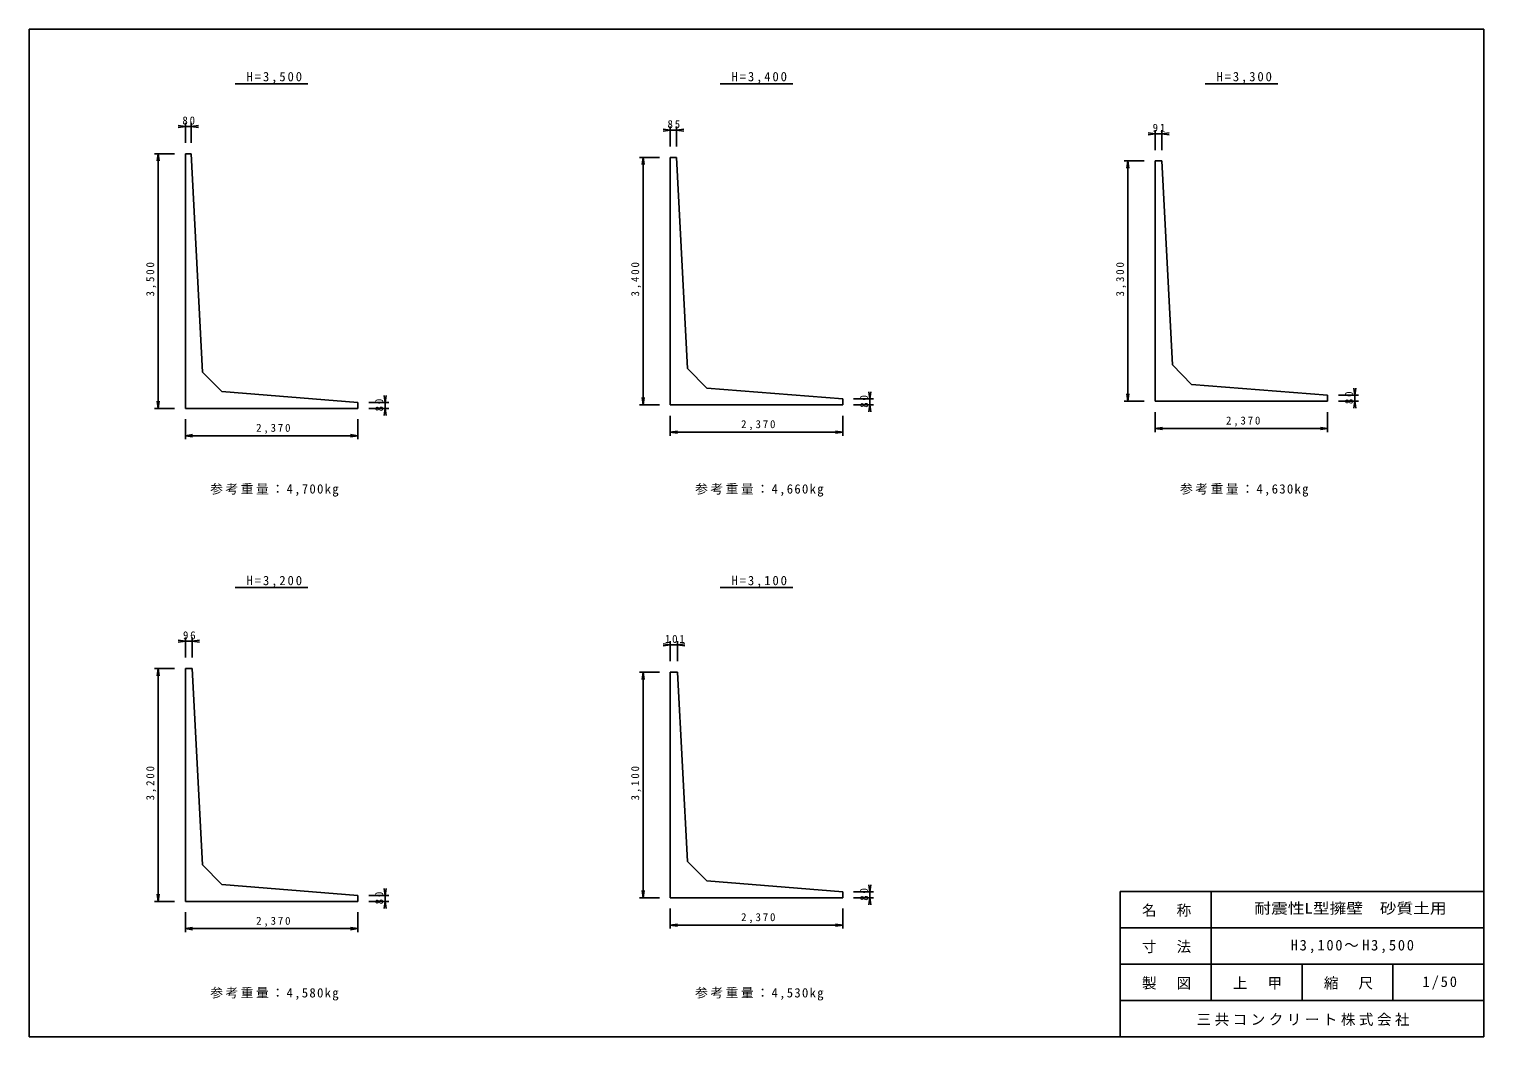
# Model space of a CAD drawing. Units: millimetres, scale not verified. Extents: x -10000 to 10000, y -6925 to 6925.
import ezdxf
from ezdxf.enums import TextEntityAlignment as Align

# ---------------------------------------------------------------- set-up
doc = ezdxf.new("R2010")
doc.units = ezdxf.units.MM
doc.header["$LTSCALE"] = 50
for name, color, linetype, lineweight in [('1-1 _ [0グル-プ] 0-0ﾚｲﾔ', 3, 'Continuous', 25), ('1-15 _ [0グル-プ]', 2, 'Continuous', 25), ('1-2 _ [0グル-プ] 0-1ﾚｲﾔ', 4, 'Continuous', 25)]:
    doc.layers.add(name, color=color, linetype=linetype, lineweight=lineweight)
doc.layers.add('1-16 _ [0グル-プ]', color=3, linetype='Continuous')
doc.styles.add('ＭＳ ゴシック', font='')
doc.styles.get('ＭＳ ゴシック').set_extended_font_data('MS Gothic')

msp = doc.modelspace()

# ---------------------------------------------------------------- linework, layer by layer
at = {"layer": '1-1 _ [0グル-プ] 0-0ﾚｲﾔ'}
for p, q in [((-7851.67, 5212.5), (-7851.67, 1712.5)), ((-7851.67, 5212.5), (-7771.67, 5212.5)), ((-7614.74, 2212.5), (-7771.67, 5212.5)), ((-1185, 5162.5), (-1185, 1762.5)), ((-1185, 5162.5), (-1099.77, 5162.5)), ((-948.08, 2262.5), (-1099.77, 5162.5)), ((5481.67, 5112.5), (5481.67, 1812.5)), ((5481.67, 5112.5), (5572.67, 5112.5)), ((5718.59, 2312.5), (5572.67, 5112.5)), ((-7614.74, 2212.5), (-7351.67, 1942.45)), ((-948.08, 2262.5), (-685, 1992.45)), ((5718.59, 2312.5), (5981.67, 2042.45)), ((5981.67, 2042.45), (7851.67, 1892.5)), ((-7351.67, 1942.45), (-5481.67, 1792.5)), ((-685, 1992.45), (1185, 1842.5)), ((1185, 1842.5), (1185, 1762.5)), ((5481.67, 1812.5), (7851.67, 1812.5)), ((7851.67, 1892.5), (7851.67, 1812.5)), ((-7851.67, 1712.5), (-5481.67, 1712.5)), ((-5481.67, 1792.5), (-5481.67, 1712.5)), ((-1185, 1762.5), (1185, 1762.5)), ((-7851.67, -1862.5), (-7851.67, -5062.5)), ((-7851.67, -1862.5), (-7755.97, -1862.5)), ((-7614.74, -4562.5), (-7755.97, -1862.5)), ((-1185, -1912.5), (-1185, -5012.5)), ((-1185, -1912.5), (-1084.08, -1912.5)), ((-948.08, -4512.5), (-1084.08, -1912.5)), ((-7614.74, -4562.5), (-7351.67, -4832.55)), ((-948.08, -4512.5), (-685, -4782.55)), ((-685, -4782.55), (1185, -4932.5)), ((-7351.67, -4832.55), (-5481.67, -4982.5)), ((-5481.67, -4982.5), (-5481.67, -5062.5)), ((1185, -4932.5), (1185, -5012.5)), ((-7851.67, -5062.5), (-5481.67, -5062.5)), ((-1185, -5012.5), (1185, -5012.5))]:
    msp.add_line(p, q, dxfattribs=at)
at = {"layer": '1-15 _ [0グル-プ]'}
for p, q in [((-10000, 6925), (10000, 6925)), ((-10000, 6925), (-10000, -6925)), ((10000, 6925), (10000, -6925)), ((10000, -4925), (5000, -4925)), ((5000, -4925), (5000, -6925)), ((6250, -4925), (6250, -6425)), ((10000, -5425), (5000, -5425)), ((10000, -5925), (5000, -5925)), ((7500, -5925), (7500, -6425)), ((8750, -5925), (8750, -6425)), ((10000, -6425), (5000, -6425)), ((10000, -6925), (-10000, -6925))]:
    msp.add_line(p, q, dxfattribs=at)
at = {"layer": '1-2 _ [0グル-プ] 0-1ﾚｲﾔ', "color": 7}
for p, q in [((-7166.67, 6175), (-6166.67, 6175)), ((-500, 6175), (500, 6175)), ((6166.67, 6175), (7166.67, 6175)), ((-7166.67, -750), (-6166.67, -750)), ((-500, -750), (500, -750))]:
    msp.add_line(p, q, dxfattribs=at)
at = {"layer": '1-2 _ [0グル-プ] 0-1ﾚｲﾔ'}
for p, q in [((-7851.67, 5587.5), (-7950.69, 5601.42)), ((-7851.67, 5637.5), (-7851.67, 5362.5)), ((-7771.67, 5637.5), (-7771.67, 5362.5)), ((-7771.67, 5587.5), (-7672.64, 5601.42)), ((-7851.67, 5587.5), (-7950.69, 5573.58)), ((-7771.67, 5587.5), (-7851.67, 5587.5)), ((-7771.67, 5587.5), (-7672.64, 5573.58)), ((-1185, 5537.5), (-1284.03, 5551.42)), ((-1185, 5537.5), (-1284.03, 5523.58)), ((-1185, 5587.5), (-1185, 5312.5)), ((-1099.77, 5537.5), (-1185, 5537.5)), ((-1099.77, 5587.5), (-1099.77, 5312.5)), ((-1099.77, 5537.5), (-1000.74, 5551.42)), ((-1099.77, 5537.5), (-1000.74, 5523.58)), ((5481.67, 5487.5), (5382.64, 5501.42)), ((5481.67, 5487.5), (5382.64, 5473.58)), ((5481.67, 5537.5), (5481.67, 5262.5)), ((5572.67, 5487.5), (5481.67, 5487.5)), ((5572.67, 5537.5), (5572.67, 5262.5)), ((5572.67, 5487.5), (5671.69, 5501.42)), ((5572.67, 5487.5), (5671.69, 5473.58)), ((-8276.67, 5212.5), (-8001.67, 5212.5)), ((-8226.67, 5212.5), (-8240.58, 5113.47)), ((-8226.67, 1712.5), (-8226.67, 5212.5)), ((-8226.67, 5212.5), (-8212.75, 5113.47)), ((-1610, 5162.5), (-1335, 5162.5)), ((-1560, 5162.5), (-1573.92, 5063.47)), ((-1560, 1762.5), (-1560, 5162.5)), ((-1560, 5162.5), (-1546.08, 5063.47)), ((5056.67, 5112.5), (5331.67, 5112.5)), ((5106.67, 5112.5), (5092.75, 5013.47)), ((5106.67, 1812.5), (5106.67, 5112.5)), ((5106.67, 5112.5), (5120.58, 5013.47)), ((-8226.67, 1712.5), (-8240.58, 1811.53)), ((-8226.67, 1712.5), (-8212.75, 1811.53)), ((-5106.67, 1792.5), (-5120.58, 1891.53)), ((-5106.67, 1792.5), (-5092.75, 1891.53)), ((-1560, 1762.5), (-1573.92, 1861.53)), ((-1560, 1762.5), (-1546.08, 1861.53)), ((1610, 1842.5), (1335, 1842.5)), ((1560, 1842.5), (1546.08, 1941.53)), ((1560, 1842.5), (1573.92, 1941.53)), ((1560, 1842.5), (1560, 1762.5)), ((5056.67, 1812.5), (5331.67, 1812.5)), ((5106.67, 1812.5), (5092.75, 1911.53)), ((5106.67, 1812.5), (5120.58, 1911.53)), ((8276.67, 1892.5), (8001.67, 1892.5)), ((8276.67, 1812.5), (8001.67, 1812.5)), ((8226.67, 1892.5), (8212.75, 1991.53)), ((8226.67, 1812.5), (8212.75, 1713.47)), ((8226.67, 1892.5), (8240.58, 1991.53)), ((8226.67, 1892.5), (8226.67, 1812.5)), ((8226.67, 1812.5), (8240.58, 1713.47)), ((-8276.67, 1712.5), (-8001.67, 1712.5)), ((-5056.67, 1792.5), (-5331.67, 1792.5)), ((-5056.67, 1712.5), (-5331.67, 1712.5)), ((-5106.67, 1712.5), (-5120.58, 1613.47)), ((-5106.67, 1792.5), (-5106.67, 1712.5)), ((-5106.67, 1712.5), (-5092.75, 1613.47)), ((-1610, 1762.5), (-1335, 1762.5)), ((-1185, 1337.5), (-1185, 1612.5)), ((1185, 1337.5), (1185, 1612.5)), ((1610, 1762.5), (1335, 1762.5)), ((1560, 1762.5), (1546.08, 1663.47)), ((1560, 1762.5), (1573.92, 1663.47)), ((5481.67, 1387.5), (5481.67, 1662.5)), ((7851.67, 1387.5), (7851.67, 1662.5)), ((-7851.67, 1287.5), (-7851.67, 1562.5)), ((-5481.67, 1287.5), (-5481.67, 1562.5)), ((-1185, 1387.5), (-1085.97, 1401.42)), ((1185, 1387.5), (1085.97, 1401.42)), ((5481.67, 1437.5), (5580.69, 1451.42)), ((5481.67, 1437.5), (7851.67, 1437.5)), ((5481.67, 1437.5), (5580.69, 1423.58)), ((7851.67, 1437.5), (7752.64, 1451.42)), ((7851.67, 1437.5), (7752.64, 1423.58)), ((-7851.67, 1337.5), (-7752.64, 1351.42)), ((-7851.67, 1337.5), (-5481.67, 1337.5)), ((-7851.67, 1337.5), (-7752.64, 1323.58)), ((-5481.67, 1337.5), (-5580.69, 1351.42)), ((-5481.67, 1337.5), (-5580.69, 1323.58)), ((-1185, 1387.5), (1185, 1387.5)), ((-1185, 1387.5), (-1085.97, 1373.58)), ((1185, 1387.5), (1085.97, 1373.58)), ((-7851.67, -1487.5), (-7950.69, -1473.58)), ((-7851.67, -1487.5), (-7950.69, -1501.42)), ((-7851.67, -1437.5), (-7851.67, -1712.5)), ((-7755.97, -1487.5), (-7851.67, -1487.5)), ((-7755.97, -1437.5), (-7755.97, -1712.5)), ((-7755.97, -1487.5), (-7656.95, -1473.58)), ((-7755.97, -1487.5), (-7656.95, -1501.42)), ((-1185, -1537.5), (-1284.03, -1523.58)), ((-1185, -1537.5), (-1284.03, -1551.42)), ((-1185, -1487.5), (-1185, -1762.5)), ((-1084.08, -1537.5), (-1185, -1537.5)), ((-1084.08, -1487.5), (-1084.08, -1762.5)), ((-1084.08, -1537.5), (-985.05, -1523.58)), ((-1084.08, -1537.5), (-985.05, -1551.42)), ((-8276.67, -1862.5), (-8001.67, -1862.5)), ((-8226.67, -1862.5), (-8240.58, -1961.53)), ((-8226.67, -5062.5), (-8226.67, -1862.5)), ((-8226.67, -1862.5), (-8212.75, -1961.53)), ((-1610, -1912.5), (-1335, -1912.5)), ((-1560, -1912.5), (-1573.92, -2011.53)), ((-1560, -5012.5), (-1560, -1912.5)), ((-1560, -1912.5), (-1546.08, -2011.53)), ((-8226.67, -5062.5), (-8240.58, -4963.47)), ((-8226.67, -5062.5), (-8212.75, -4963.47)), ((-5056.67, -4982.5), (-5331.67, -4982.5)), ((-5106.67, -4982.5), (-5120.58, -4883.47)), ((-5106.67, -4982.5), (-5092.75, -4883.47)), ((-5106.67, -4982.5), (-5106.67, -5062.5)), ((-1560, -5012.5), (-1573.92, -4913.47)), ((-1560, -5012.5), (-1546.08, -4913.47)), ((1610, -4932.5), (1335, -4932.5)), ((1560, -4932.5), (1546.08, -4833.47)), ((1560, -4932.5), (1573.92, -4833.47)), ((1560, -4932.5), (1560, -5012.5)), ((-8276.67, -5062.5), (-8001.67, -5062.5)), ((-5056.67, -5062.5), (-5331.67, -5062.5)), ((-5106.67, -5062.5), (-5120.58, -5161.53)), ((-5106.67, -5062.5), (-5092.75, -5161.53)), ((-1610, -5012.5), (-1335, -5012.5)), ((-1185, -5437.5), (-1185, -5162.5)), ((1185, -5437.5), (1185, -5162.5)), ((1610, -5012.5), (1335, -5012.5)), ((1560, -5012.5), (1546.08, -5111.53)), ((1560, -5012.5), (1573.92, -5111.53)), ((-7851.67, -5487.5), (-7851.67, -5212.5)), ((-5481.67, -5487.5), (-5481.67, -5212.5)), ((-1185, -5387.5), (-1085.97, -5373.58)), ((-1185, -5387.5), (1185, -5387.5)), ((-1185, -5387.5), (-1085.97, -5401.42)), ((1185, -5387.5), (1085.97, -5373.58)), ((1185, -5387.5), (1085.97, -5401.42)), ((-7851.67, -5437.5), (-7752.64, -5423.58)), ((-7851.67, -5437.5), (-5481.67, -5437.5)), ((-7851.67, -5437.5), (-7752.64, -5451.42)), ((-5481.67, -5437.5), (-5580.69, -5423.58)), ((-5481.67, -5437.5), (-5580.69, -5451.42))]:
    msp.add_line(p, q, dxfattribs=at)

# ---------------------------------------------------------------- texts
at = {"layer": '1-16 _ [0グル-プ]', "style": 'ＭＳ ゴシック', "width": 1.15}
msp.add_text('耐震性L型擁壁\u3000砂質土用', height=146.6, dxfattribs=at).set_placement((6843.75, -5275), align=Align.BOTTOM_LEFT)
at = {"layer": '1-16 _ [0グル-プ]', "char_height": 146.6, "attachment_point": 7, "style": 'ＭＳ ゴシック'}
for s, insert in [('\\T2.38;名称', (5300, -5275)), ('\\T2.38;寸法', (5300, -5775)), ('\\T1.23;H3,100～H3,500', (7343.75, -5775)), ('\\T2.38;製図', (5300, -6275)), ('\\T2.38;上甲', (6550, -6275)), ('\\T2.38;縮尺', (7800, -6275)), ('\\T1.25;1/50', (9156.25, -6275)), ('\\T1.24;三共コンクリート株式会社', (6050, -6775))]:
    msp.add_mtext(s, dxfattribs=dict(at, insert=insert))
at = {"layer": '1-2 _ [0グル-プ] 0-1ﾚｲﾔ', "color": 7, "attachment_point": 7, "style": 'ＭＳ ゴシック'}
for s, insert, char_height in [('\\T1.29;H=3,500', (-7010.42, 6175), 128.3), ('\\T1.29;H=3,400', (-343.75, 6175), 128.3), ('\\T1.29;H=3,300', (6322.92, 6175), 128.3), ('\\T1.33;80', (-7892.92, 5612.5), 110), ('\\T1.33;85', (-1223.63, 5562.5), 110), ('\\T1.33;91', (5445.92, 5512.5), 110), ('\\T1.33;2,370', (-6879.17, 1362.5), 110), ('\\T1.33;2,370', (-212.5, 1412.5), 110), ('\\T1.33;2,370', (6454.17, 1462.5), 110), ('\\T1.2;参考重量：4,700kg', (-7510.42, 500), 128.3), ('\\T1.2;参考重量：4,660kg', (-843.75, 500), 128.3), ('\\T1.2;参考重量：4,630kg', (5822.92, 500), 128.3), ('\\T1.29;H=3,200', (-7010.42, -750), 128.3), ('\\T1.29;H=3,100', (-343.75, -750), 128.3), ('\\T1.33;96', (-7885.07, -1462.5), 110), ('\\T1.33;101', (-1259.54, -1512.5), 110), ('\\T1.33;2,370', (-6879.17, -5412.5), 110), ('\\T1.33;2,370', (-212.5, -5362.5), 110), ('\\T1.2;参考重量：4,580kg', (-7510.42, -6425), 128.3), ('\\T1.2;参考重量：4,530kg', (-843.75, -6425), 128.3)]:
    msp.add_mtext(s, dxfattribs=dict(at, insert=insert, char_height=char_height))
at = {"layer": '1-2 _ [0グル-プ] 0-1ﾚｲﾔ', "color": 7, "char_height": 110, "attachment_point": 7, "rotation": 90, "style": 'ＭＳ ゴシック'}
for s, insert in [('\\T1.33;3,500', (-8251.67, 3250)), ('\\T1.33;3,400', (-1585, 3250)), ('\\T1.33;3,300', (5081.67, 3250)), ('\\T1.33;80', (-5131.67, 1671.25)), ('\\T1.33;80', (1535, 1721.25)), ('\\T1.33;80', (8201.67, 1771.25)), ('\\T1.33;3,200', (-8251.67, -3675)), ('\\T1.33;3,100', (-1585, -3675)), ('\\T1.33;80', (-5131.67, -5103.75)), ('\\T1.33;80', (1535, -5053.75))]:
    msp.add_mtext(s, dxfattribs=dict(at, insert=insert))

doc.saveas('drawing.dxf')
